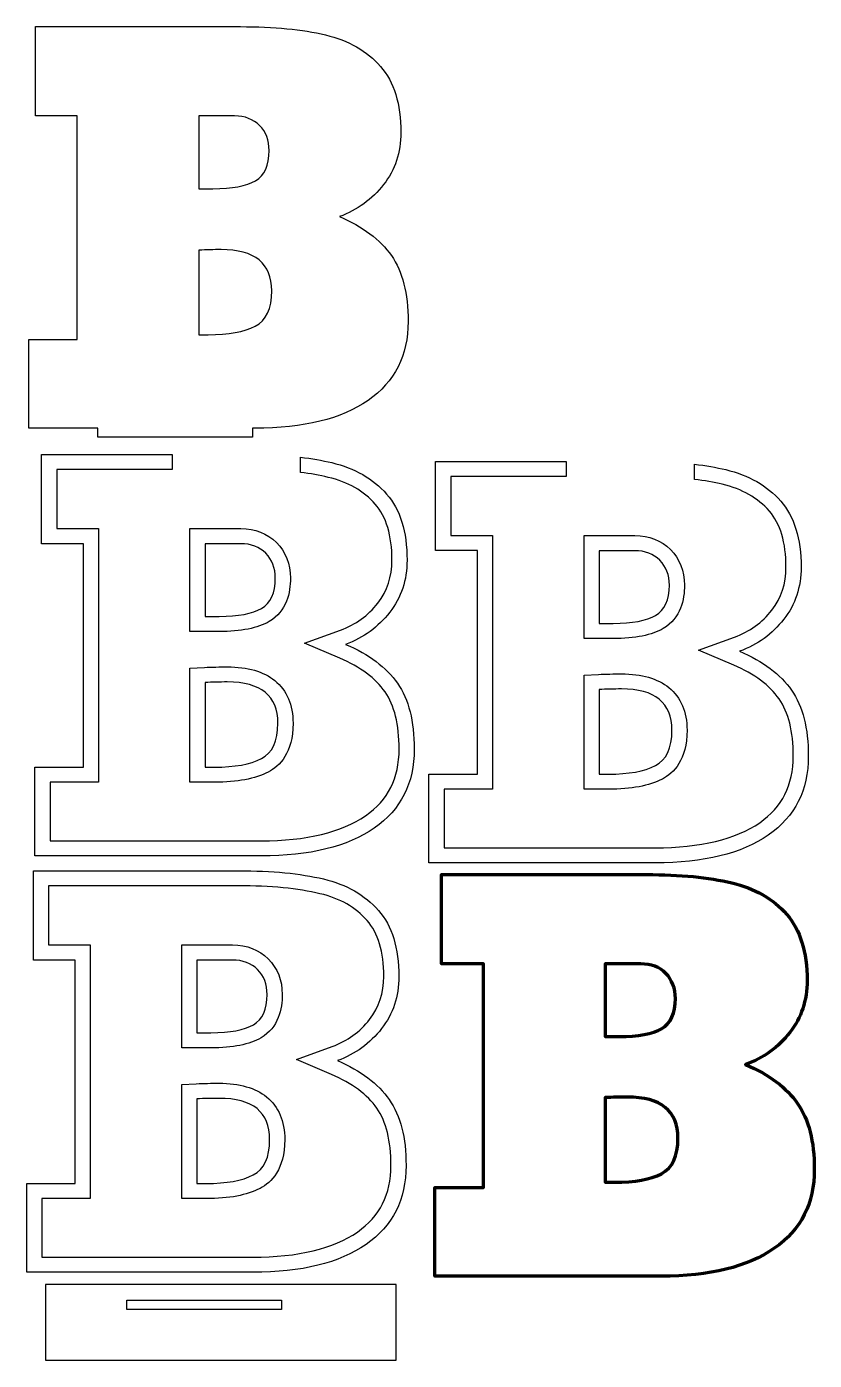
# Model space of a CAD drawing. Header units: inches. Extents: x 0.2 to 18.4, y 0.5 to 31.4.
import ezdxf

# ---------------------------------------------------------------- set-up
doc = ezdxf.new("R2010")
doc.units = ezdxf.units.IN
doc.header["$MEASUREMENT"] = 0
doc.layers.add('Layer 1', color=7, linetype='Continuous')

# ---------------------------------------------------------------- blocks, each defined once
blk = doc.blocks.new('block 2')
at = {"layer": 'Layer 1', "color": 7, "lineweight": 25, "true_color": 0xffffff}
for points, knots in [([(17.901, 15.999), (17.642, 16.369), (17.241, 16.67), (16.699, 16.902), (17.114, 17.053), (17.454, 17.3), (17.722, 17.643), (17.989, 17.986), (18.122, 18.388), (18.122, 18.851), (18.122, 19.512), (17.965, 20.023), (17.65, 20.382), (17.335, 20.74), (16.91, 20.983), (16.376, 21.111), (16.155, 21.164), (15.913, 21.205), (15.65, 21.236), (15.65, 21.236), (15.65, 20.884), (15.65, 20.884), (15.884, 20.855), (16.099, 20.817), (16.295, 20.771), (16.761, 20.659), (17.118, 20.456), (17.387, 20.151), (17.642, 19.859), (17.772, 19.422), (17.772, 18.851), (17.772, 18.465), (17.665, 18.14), (17.445, 17.858), (17.217, 17.565), (16.934, 17.36), (16.579, 17.23), (16.579, 17.23), (15.748, 16.927), (15.748, 16.927), (15.748, 16.927), (16.562, 16.58), (16.562, 16.58), (17.04, 16.375), (17.394, 16.112), (17.614, 15.798), (17.83, 15.489), (17.94, 15.043), (17.94, 14.474), (17.94, 13.8), (17.685, 13.296), (17.163, 12.931), (16.608, 12.545), (15.792, 12.349), (14.738, 12.349), (14.738, 12.349), (9.85, 12.349), (9.85, 12.349), (9.85, 12.349), (9.85, 13.705), (9.85, 13.705), (9.85, 13.705), (10.974, 13.705), (10.974, 13.705), (10.974, 13.705), (10.974, 19.584), (10.974, 19.584), (10.974, 19.584), (10.005, 19.584), (10.005, 19.584), (10.005, 19.584), (10.005, 20.952), (10.005, 20.952), (10.005, 20.952), (12.681, 20.952), (12.681, 20.952), (12.681, 20.952), (12.681, 21.302), (12.681, 21.302), (12.681, 21.302), (9.655, 21.302), (9.655, 21.302), (9.655, 21.302), (9.655, 19.234), (9.655, 19.234), (9.655, 19.234), (10.624, 19.234), (10.624, 19.234), (10.624, 19.234), (10.624, 14.055), (10.624, 14.055), (10.624, 14.055), (9.5, 14.055), (9.5, 14.055), (9.5, 14.055), (9.5, 11.999), (9.5, 11.999), (9.5, 11.999), (14.738, 11.999), (14.738, 11.999), (15.87, 11.999), (16.745, 12.214), (17.363, 12.644), (17.981, 13.075), (18.29, 13.685), (18.29, 14.474), (18.29, 15.12), (18.16, 15.628), (17.901, 15.999)], [0, 0, 0, 0, 1, 1, 1, 2, 2, 2, 3, 3, 3, 4, 4, 4, 5, 5, 5, 6, 6, 6, 7, 7, 7, 8, 8, 8, 9, 9, 9, 10, 10, 10, 11, 11, 11, 12, 12, 12, 13, 13, 13, 14, 14, 14, 15, 15, 15, 16, 16, 16, 17, 17, 17, 18, 18, 18, 19, 19, 19, 20, 20, 20, 21, 21, 21, 22, 22, 22, 23, 23, 23, 24, 24, 24, 25, 25, 25, 26, 26, 26, 27, 27, 27, 28, 28, 28, 29, 29, 29, 30, 30, 30, 31, 31, 31, 32, 32, 32, 33, 33, 33, 34, 34, 34, 35, 35, 35, 36, 36, 36, 36]), ([(14.93, 17.431), (15.335, 17.668), (15.42, 18.106), (15.42, 18.432), (15.42, 18.766), (15.311, 19.045), (15.097, 19.26), (14.881, 19.475), (14.603, 19.583), (14.269, 19.583), (14.269, 19.583), (13.094, 19.583), (13.094, 19.583), (13.094, 19.583), (13.094, 17.197), (13.094, 17.197), (13.094, 17.197), (13.767, 17.197), (13.767, 17.197), (14.281, 17.197), (14.662, 17.274), (14.93, 17.431)], [0, 0, 0, 0, 1, 1, 1, 2, 2, 2, 3, 3, 3, 4, 4, 4, 5, 5, 5, 6, 6, 6, 7, 7, 7, 7]), ([(13.444, 19.233), (13.444, 19.233), (14.269, 19.233), (14.269, 19.233), (14.508, 19.233), (14.701, 19.16), (14.849, 19.012), (14.996, 18.865), (15.07, 18.671), (15.07, 18.432), (15.07, 18.089), (14.964, 17.856), (14.753, 17.733), (14.542, 17.609), (14.213, 17.547), (13.767, 17.547), (13.767, 17.547), (13.444, 17.547), (13.444, 17.547), (13.444, 17.547), (13.444, 19.233), (13.444, 19.233), (13.444, 19.233), (13.444, 19.233), (13.444, 19.233)], [0, 0, 0, 0, 1, 1, 1, 2, 2, 2, 3, 3, 3, 4, 4, 4, 5, 5, 5, 6, 6, 6, 7, 7, 7, 8, 8, 8, 8]), ([(15.058, 16.061), (14.8, 16.272), (14.43, 16.379), (13.958, 16.379), (13.781, 16.379), (13.602, 16.374), (13.427, 16.366), (13.427, 16.366), (13.094, 16.351), (13.094, 16.351), (13.094, 16.351), (13.094, 13.705), (13.094, 13.705), (13.094, 13.705), (13.659, 13.705), (13.659, 13.705), (14.191, 13.705), (14.599, 13.783), (14.908, 13.942), (15.169, 14.076), (15.48, 14.382), (15.48, 15.072), (15.48, 15.5), (15.338, 15.832), (15.058, 16.061)], [0, 0, 0, 0, 1, 1, 1, 2, 2, 2, 3, 3, 3, 4, 4, 4, 5, 5, 5, 6, 6, 6, 7, 7, 7, 8, 8, 8, 8]), ([(14.747, 14.253), (14.492, 14.121), (14.129, 14.055), (13.659, 14.055), (13.659, 14.055), (13.444, 14.055), (13.444, 14.055), (13.444, 14.055), (13.444, 16.017), (13.444, 16.017), (13.611, 16.024), (13.783, 16.029), (13.958, 16.029), (14.739, 16.029), (15.13, 15.71), (15.13, 15.072), (15.13, 14.657), (15.002, 14.384), (14.747, 14.253)], [0, 0, 0, 0, 1, 1, 1, 2, 2, 2, 3, 3, 3, 4, 4, 4, 5, 5, 5, 6, 6, 6, 6])]:
    blk.add_open_spline(points, degree=3, knots=knots, dxfattribs=at)

msp = doc.modelspace()

# ---------------------------------------------------------------- linework, layer by layer
at = {"layer": 'Layer 1', "color": 7, "lineweight": 30, "true_color": 0xffffff}
for points in [[(0.618, 2.231), (0.618, 0.474), (8.741, 0.474), (8.741, 2.231), (0.618, 2.231)], [(6.086, 1.654), (2.501, 1.654), (2.501, 1.864), (6.086, 1.864), (6.086, 1.654), (6.086, 1.654)]]:
    msp.add_lwpolyline(points, dxfattribs=at)
at = {"layer": 'Layer 1', "color": 7, "lineweight": 25, "true_color": 0xffffff}
for points, knots in [([(8.629, 26.07), (8.37, 26.441), (7.969, 26.742), (7.427, 26.973), (7.842, 27.124), (8.183, 27.372), (8.45, 27.715), (8.717, 28.057), (8.85, 28.46), (8.85, 28.922), (8.85, 29.584), (8.693, 30.094), (8.378, 30.453), (8.063, 30.812), (7.638, 31.055), (7.104, 31.183), (6.57, 31.31), (5.912, 31.374), (5.131, 31.374), (5.131, 31.374), (0.384, 31.374), (0.384, 31.374), (0.384, 31.374), (0.384, 29.305), (0.384, 29.305), (0.384, 29.305), (1.352, 29.305), (1.352, 29.305), (1.352, 29.305), (1.352, 24.127), (1.352, 24.127), (1.352, 24.127), (0.228, 24.127), (0.228, 24.127), (0.228, 24.127), (0.228, 22.07), (0.228, 22.07), (0.228, 22.07), (1.83, 22.07), (1.83, 22.07), (1.83, 22.07), (1.83, 21.86), (1.83, 21.86), (1.83, 21.86), (5.416, 21.86), (5.416, 21.86), (5.416, 21.86), (5.416, 22.07), (5.416, 22.07), (5.416, 22.07), (5.466, 22.07), (5.466, 22.07), (6.598, 22.07), (7.473, 22.285), (8.091, 22.716), (8.709, 23.146), (9.018, 23.756), (9.018, 24.546), (9.018, 25.191), (8.888, 25.7), (8.629, 26.07)], [0, 0, 0, 0, 1, 1, 1, 2, 2, 2, 3, 3, 3, 4, 4, 4, 5, 5, 5, 6, 6, 6, 7, 7, 7, 8, 8, 8, 9, 9, 9, 10, 10, 10, 11, 11, 11, 12, 12, 12, 13, 13, 13, 14, 14, 14, 15, 15, 15, 16, 16, 16, 17, 17, 17, 18, 18, 18, 19, 19, 19, 20, 20, 20, 20]), ([(4.172, 29.305), (4.172, 29.305), (4.997, 29.305), (4.997, 29.305), (5.236, 29.305), (5.429, 29.231), (5.577, 29.084), (5.725, 28.936), (5.798, 28.743), (5.798, 28.504), (5.798, 28.161), (5.693, 27.928), (5.481, 27.804), (5.27, 27.681), (4.941, 27.619), (4.495, 27.619), (4.495, 27.619), (4.172, 27.619), (4.172, 27.619), (4.172, 27.619), (4.172, 29.305), (4.172, 29.305)], [0, 0, 0, 0, 1, 1, 1, 2, 2, 2, 3, 3, 3, 4, 4, 4, 5, 5, 5, 6, 6, 6, 7, 7, 7, 7]), ([(5.475, 24.432), (5.22, 24.301), (4.858, 24.235), (4.387, 24.235), (4.387, 24.235), (4.172, 24.235), (4.172, 24.235), (4.172, 24.235), (4.172, 26.196), (4.172, 26.196), (4.339, 26.204), (4.511, 26.208), (4.686, 26.208), (5.467, 26.208), (5.858, 25.889), (5.858, 25.252), (5.858, 24.837), (5.73, 24.564), (5.475, 24.432)], [0, 0, 0, 0, 1, 1, 1, 2, 2, 2, 3, 3, 3, 4, 4, 4, 5, 5, 5, 6, 6, 6, 6]), ([(8.772, 16.161), (8.512, 16.531), (8.112, 16.832), (7.57, 17.063), (7.984, 17.215), (8.325, 17.462), (8.592, 17.805), (8.859, 18.148), (8.993, 18.55), (8.993, 19.013), (8.993, 19.674), (8.835, 20.185), (8.52, 20.543), (8.205, 20.902), (7.781, 21.145), (7.247, 21.273), (7.026, 21.326), (6.784, 21.367), (6.521, 21.398), (6.521, 21.398), (6.521, 21.046), (6.521, 21.046), (6.754, 21.017), (6.97, 20.979), (7.166, 20.932), (7.632, 20.821), (7.989, 20.618), (8.257, 20.312), (8.513, 20.021), (8.643, 19.584), (8.643, 19.013), (8.643, 18.627), (8.536, 18.302), (8.316, 18.02), (8.088, 17.727), (7.805, 17.522), (7.45, 17.392), (7.45, 17.392), (6.619, 17.089), (6.619, 17.089), (6.619, 17.089), (7.432, 16.742), (7.432, 16.742), (7.911, 16.537), (8.265, 16.274), (8.485, 15.96), (8.701, 15.651), (8.81, 15.205), (8.81, 14.636), (8.81, 13.962), (8.556, 13.458), (8.033, 13.093), (7.478, 12.707), (6.662, 12.51), (5.609, 12.51), (5.609, 12.51), (0.721, 12.51), (0.721, 12.51), (0.721, 12.51), (0.721, 13.867), (0.721, 13.867), (0.721, 13.867), (1.845, 13.867), (1.845, 13.867), (1.845, 13.867), (1.845, 19.745), (1.845, 19.745), (1.845, 19.745), (0.876, 19.745), (0.876, 19.745), (0.876, 19.745), (0.876, 21.114), (0.876, 21.114), (0.876, 21.114), (3.552, 21.114), (3.552, 21.114), (3.552, 21.114), (3.552, 21.464), (3.552, 21.464), (3.552, 21.464), (0.526, 21.464), (0.526, 21.464), (0.526, 21.464), (0.526, 19.395), (0.526, 19.395), (0.526, 19.395), (1.495, 19.395), (1.495, 19.395), (1.495, 19.395), (1.495, 14.217), (1.495, 14.217), (1.495, 14.217), (0.371, 14.217), (0.371, 14.217), (0.371, 14.217), (0.371, 12.16), (0.371, 12.16), (0.371, 12.16), (5.609, 12.16), (5.609, 12.16), (6.741, 12.16), (7.616, 12.376), (8.233, 12.806), (8.851, 13.237), (9.16, 13.847), (9.16, 14.636), (9.16, 15.282), (9.031, 15.79), (8.772, 16.161)], [0, 0, 0, 0, 1, 1, 1, 2, 2, 2, 3, 3, 3, 4, 4, 4, 5, 5, 5, 6, 6, 6, 7, 7, 7, 8, 8, 8, 9, 9, 9, 10, 10, 10, 11, 11, 11, 12, 12, 12, 13, 13, 13, 14, 14, 14, 15, 15, 15, 16, 16, 16, 17, 17, 17, 18, 18, 18, 19, 19, 19, 20, 20, 20, 21, 21, 21, 22, 22, 22, 23, 23, 23, 24, 24, 24, 25, 25, 25, 26, 26, 26, 27, 27, 27, 28, 28, 28, 29, 29, 29, 30, 30, 30, 31, 31, 31, 32, 32, 32, 33, 33, 33, 34, 34, 34, 35, 35, 35, 36, 36, 36, 36]), ([(5.801, 17.593), (6.206, 17.83), (6.291, 18.268), (6.291, 18.594), (6.291, 18.928), (6.182, 19.207), (5.967, 19.422), (5.752, 19.637), (5.474, 19.745), (5.14, 19.745), (5.14, 19.745), (3.964, 19.745), (3.964, 19.745), (3.964, 19.745), (3.964, 17.359), (3.964, 17.359), (3.964, 17.359), (4.637, 17.359), (4.637, 17.359), (5.152, 17.359), (5.533, 17.436), (5.801, 17.593)], [0, 0, 0, 0, 1, 1, 1, 2, 2, 2, 3, 3, 3, 4, 4, 4, 5, 5, 5, 6, 6, 6, 7, 7, 7, 7]), ([(4.314, 19.395), (4.314, 19.395), (5.14, 19.395), (5.14, 19.395), (5.379, 19.395), (5.572, 19.322), (5.72, 19.174), (5.867, 19.027), (5.941, 18.833), (5.941, 18.594), (5.941, 18.251), (5.835, 18.018), (5.624, 17.895), (5.413, 17.771), (5.084, 17.709), (4.637, 17.709), (4.637, 17.709), (4.314, 17.709), (4.314, 17.709), (4.314, 17.709), (4.314, 19.395), (4.314, 19.395), (4.314, 19.395), (4.314, 19.395), (4.314, 19.395)], [0, 0, 0, 0, 1, 1, 1, 2, 2, 2, 3, 3, 3, 4, 4, 4, 5, 5, 5, 6, 6, 6, 7, 7, 7, 8, 8, 8, 8]), ([(5.929, 16.222), (5.67, 16.434), (5.3, 16.541), (4.829, 16.541), (4.651, 16.541), (4.473, 16.536), (4.298, 16.528), (4.298, 16.528), (3.964, 16.513), (3.964, 16.513), (3.964, 16.513), (3.964, 13.867), (3.964, 13.867), (3.964, 13.867), (4.53, 13.867), (4.53, 13.867), (5.062, 13.867), (5.47, 13.945), (5.778, 14.104), (6.039, 14.238), (6.351, 14.544), (6.351, 15.234), (6.351, 15.661), (6.209, 15.994), (5.929, 16.222)], [0, 0, 0, 0, 1, 1, 1, 2, 2, 2, 3, 3, 3, 4, 4, 4, 5, 5, 5, 6, 6, 6, 7, 7, 7, 8, 8, 8, 8]), ([(5.618, 14.415), (5.363, 14.283), (5, 14.217), (4.53, 14.217), (4.53, 14.217), (4.314, 14.217), (4.314, 14.217), (4.314, 14.217), (4.314, 16.179), (4.314, 16.179), (4.482, 16.186), (4.653, 16.191), (4.829, 16.191), (5.61, 16.191), (6.001, 15.872), (6.001, 15.234), (6.001, 14.819), (5.873, 14.546), (5.618, 14.415)], [0, 0, 0, 0, 1, 1, 1, 2, 2, 2, 3, 3, 3, 4, 4, 4, 5, 5, 5, 6, 6, 6, 6]), ([(8.581, 6.514), (8.322, 6.885), (7.922, 7.186), (7.38, 7.417), (7.794, 7.568), (8.135, 7.816), (8.402, 8.159), (8.669, 8.501), (8.803, 8.904), (8.803, 9.366), (8.803, 10.028), (8.645, 10.538), (8.33, 10.897), (8.015, 11.256), (7.591, 11.499), (7.057, 11.627), (6.523, 11.754), (5.865, 11.818), (5.084, 11.818), (5.084, 11.818), (0.336, 11.818), (0.336, 11.818), (0.336, 11.818), (0.336, 9.749), (0.336, 9.749), (0.336, 9.749), (1.305, 9.749), (1.305, 9.749), (1.305, 9.749), (1.305, 4.571), (1.305, 4.571), (1.305, 4.571), (0.181, 4.571), (0.181, 4.571), (0.181, 4.571), (0.181, 2.514), (0.181, 2.514), (0.181, 2.514), (5.418, 2.514), (5.418, 2.514), (6.55, 2.514), (7.425, 2.729), (8.043, 3.16), (8.661, 3.59), (8.97, 4.2), (8.97, 4.989), (8.97, 5.635), (8.84, 6.144), (8.581, 6.514)], [0, 0, 0, 0, 1, 1, 1, 2, 2, 2, 3, 3, 3, 4, 4, 4, 5, 5, 5, 6, 6, 6, 7, 7, 7, 8, 8, 8, 9, 9, 9, 10, 10, 10, 11, 11, 11, 12, 12, 12, 13, 13, 13, 14, 14, 14, 15, 15, 15, 16, 16, 16, 16]), ([(7.843, 3.447), (7.288, 3.06), (6.472, 2.864), (5.418, 2.864), (5.418, 2.864), (0.531, 2.864), (0.531, 2.864), (0.531, 2.864), (0.531, 4.221), (0.531, 4.221), (0.531, 4.221), (1.655, 4.221), (1.655, 4.221), (1.655, 4.221), (1.655, 10.099), (1.655, 10.099), (1.655, 10.099), (0.686, 10.099), (0.686, 10.099), (0.686, 10.099), (0.686, 11.468), (0.686, 11.468), (0.686, 11.468), (5.084, 11.468), (5.084, 11.468), (5.833, 11.468), (6.47, 11.407), (6.976, 11.286), (7.442, 11.175), (7.799, 10.972), (8.067, 10.666), (8.323, 10.375), (8.453, 9.937), (8.453, 9.366), (8.453, 8.981), (8.346, 8.656), (8.126, 8.374), (7.898, 8.081), (7.614, 7.875), (7.26, 7.746), (7.26, 7.746), (6.429, 7.442), (6.429, 7.442), (6.429, 7.442), (7.242, 7.095), (7.242, 7.095), (7.721, 6.891), (8.075, 6.628), (8.295, 6.314), (8.511, 6.005), (8.62, 5.559), (8.62, 4.99), (8.62, 4.316), (8.366, 3.811), (7.843, 3.447)], [0, 0, 0, 0, 1, 1, 1, 2, 2, 2, 3, 3, 3, 4, 4, 4, 5, 5, 5, 6, 6, 6, 7, 7, 7, 8, 8, 8, 9, 9, 9, 10, 10, 10, 11, 11, 11, 12, 12, 12, 13, 13, 13, 14, 14, 14, 15, 15, 15, 16, 16, 16, 17, 17, 17, 18, 18, 18, 18]), ([(5.611, 7.946), (6.016, 8.183), (6.101, 8.622), (6.101, 8.948), (6.101, 9.282), (5.992, 9.56), (5.777, 9.775), (5.562, 9.99), (5.283, 10.099), (4.949, 10.099), (4.949, 10.099), (3.774, 10.099), (3.774, 10.099), (3.774, 10.099), (3.774, 7.713), (3.774, 7.713), (3.774, 7.713), (4.447, 7.713), (4.447, 7.713), (4.962, 7.713), (5.342, 7.789), (5.611, 7.946)], [0, 0, 0, 0, 1, 1, 1, 2, 2, 2, 3, 3, 3, 4, 4, 4, 5, 5, 5, 6, 6, 6, 7, 7, 7, 7]), ([(4.124, 9.749), (4.124, 9.749), (4.949, 9.749), (4.949, 9.749), (5.189, 9.749), (5.382, 9.675), (5.529, 9.528), (5.677, 9.38), (5.751, 9.187), (5.751, 8.948), (5.751, 8.605), (5.645, 8.372), (5.434, 8.248), (5.222, 8.125), (4.894, 8.063), (4.447, 8.063), (4.447, 8.063), (4.124, 8.063), (4.124, 8.063), (4.124, 8.063), (4.124, 9.749), (4.124, 9.749), (4.124, 9.749), (4.124, 9.749), (4.124, 9.749)], [0, 0, 0, 0, 1, 1, 1, 2, 2, 2, 3, 3, 3, 4, 4, 4, 5, 5, 5, 6, 6, 6, 7, 7, 7, 8, 8, 8, 8]), ([(5.739, 6.576), (5.48, 6.787), (5.11, 6.894), (4.639, 6.894), (4.461, 6.894), (4.283, 6.89), (4.108, 6.882), (4.108, 6.882), (3.774, 6.866), (3.774, 6.866), (3.774, 6.866), (3.774, 4.221), (3.774, 4.221), (3.774, 4.221), (4.34, 4.221), (4.34, 4.221), (4.871, 4.221), (5.28, 4.298), (5.588, 4.457), (5.849, 4.592), (6.16, 4.897), (6.16, 5.587), (6.16, 6.015), (6.019, 6.348), (5.739, 6.576)], [0, 0, 0, 0, 1, 1, 1, 2, 2, 2, 3, 3, 3, 4, 4, 4, 5, 5, 5, 6, 6, 6, 7, 7, 7, 8, 8, 8, 8]), ([(5.428, 4.768), (5.173, 4.637), (4.81, 4.571), (4.34, 4.571), (4.34, 4.571), (4.124, 4.571), (4.124, 4.571), (4.124, 4.571), (4.124, 6.532), (4.124, 6.532), (4.292, 6.54), (4.463, 6.544), (4.639, 6.544), (5.42, 6.544), (5.81, 6.225), (5.81, 5.587), (5.81, 5.173), (5.683, 4.9), (5.428, 4.768)], [0, 0, 0, 0, 1, 1, 1, 2, 2, 2, 3, 3, 3, 4, 4, 4, 5, 5, 5, 6, 6, 6, 6])]:
    msp.add_open_spline(points, degree=3, knots=knots, dxfattribs=at)
at = {"layer": 'Layer 1', "color": 6, "lineweight": 70, "true_color": 0xff00ff}
for points, knots in [([(18.04, 6.424), (17.781, 6.795), (17.38, 7.096), (16.838, 7.327), (17.253, 7.479), (17.594, 7.726), (17.861, 8.069), (18.128, 8.411), (18.261, 8.814), (18.261, 9.276), (18.261, 9.938), (18.104, 10.448), (17.789, 10.807), (17.474, 11.166), (17.049, 11.409), (16.515, 11.537), (15.981, 11.664), (15.324, 11.728), (14.542, 11.728), (14.542, 11.728), (9.795, 11.728), (9.795, 11.728), (9.795, 11.728), (9.795, 9.659), (9.795, 9.659), (9.795, 9.659), (10.763, 9.659), (10.763, 9.659), (10.763, 9.659), (10.763, 4.481), (10.763, 4.481), (10.763, 4.481), (9.639, 4.481), (9.639, 4.481), (9.639, 4.481), (9.639, 2.424), (9.639, 2.424), (9.639, 2.424), (14.877, 2.424), (14.877, 2.424), (16.009, 2.424), (16.884, 2.639), (17.502, 3.07), (18.12, 3.5), (18.429, 4.11), (18.429, 4.9), (18.429, 5.545), (18.299, 6.054), (18.04, 6.424)], [0, 0, 0, 0, 1, 1, 1, 2, 2, 2, 3, 3, 3, 4, 4, 4, 5, 5, 5, 6, 6, 6, 7, 7, 7, 8, 8, 8, 9, 9, 9, 10, 10, 10, 11, 11, 11, 12, 12, 12, 13, 13, 13, 14, 14, 14, 15, 15, 15, 16, 16, 16, 16]), ([(13.583, 9.659), (13.583, 9.659), (14.408, 9.659), (14.408, 9.659), (14.647, 9.659), (14.841, 9.585), (14.988, 9.438), (15.136, 9.29), (15.209, 9.097), (15.209, 8.858), (15.209, 8.515), (15.104, 8.282), (14.892, 8.158), (14.681, 8.035), (14.352, 7.973), (13.906, 7.973), (13.906, 7.973), (13.583, 7.973), (13.583, 7.973), (13.583, 7.973), (13.583, 9.659), (13.583, 9.659), (13.583, 9.659), (13.583, 9.659), (13.583, 9.659)], [0, 0, 0, 0, 1, 1, 1, 2, 2, 2, 3, 3, 3, 4, 4, 4, 5, 5, 5, 6, 6, 6, 7, 7, 7, 8, 8, 8, 8]), ([(14.887, 4.798), (14.631, 4.667), (14.269, 4.601), (13.798, 4.601), (13.798, 4.601), (13.583, 4.601), (13.583, 4.601), (13.583, 4.601), (13.583, 6.562), (13.583, 6.562), (13.75, 6.57), (13.922, 6.574), (14.097, 6.574), (14.878, 6.574), (15.269, 6.255), (15.269, 5.618), (15.269, 5.203), (15.142, 4.93), (14.887, 4.798)], [0, 0, 0, 0, 1, 1, 1, 2, 2, 2, 3, 3, 3, 4, 4, 4, 5, 5, 5, 6, 6, 6, 6])]:
    msp.add_open_spline(points, degree=3, knots=knots, dxfattribs=at)

# ---------------------------------------------------------------- block references
at = {"layer": 'Layer 1'}
msp.add_blockref('block 2', (0, 0), dxfattribs=at)

doc.saveas('drawing.dxf')
